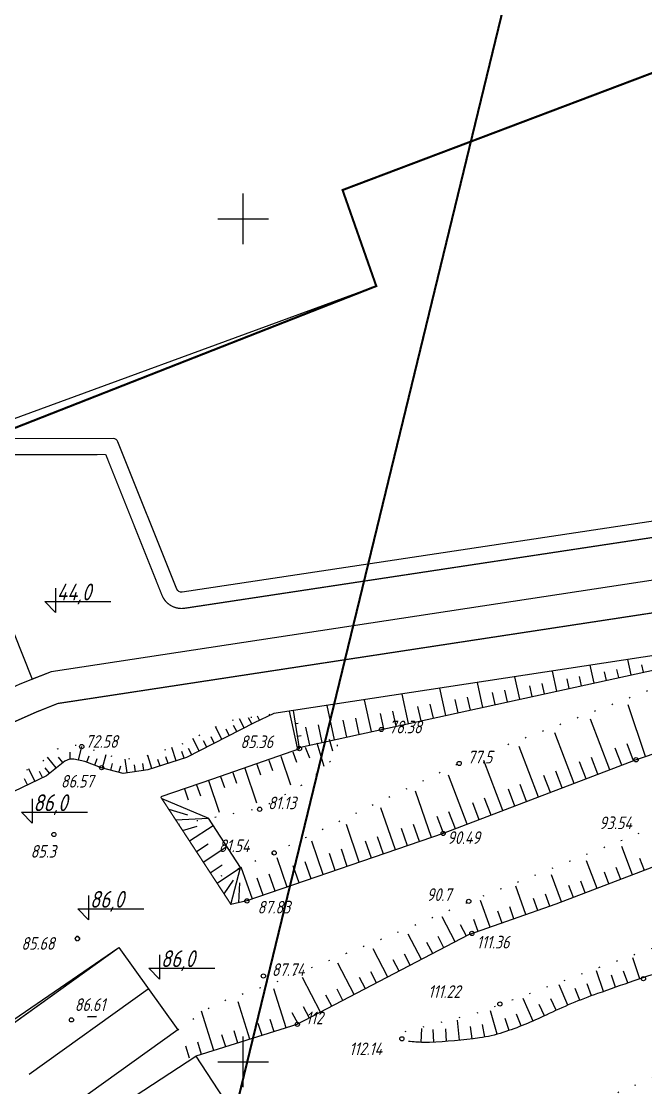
# Model space of a CAD drawing. Header units: millimetres. Extents: x 0 to 841, y 0 to 594.
# Drawn here: x 331.5 to 385.2, y 187.3 to 279.1 of the extents above; entities that cross this region are included whole.
import ezdxf

# ---------------------------------------------------------------- set-up
doc = ezdxf.new("R2010")
doc.units = ezdxf.units.MM
for name, pattern in [('ADOT1', [1.6, 0.1, -1.5]), ('AHIDDEN5', [9, 8, -1]), ('штрихпунктирнаяX2', [50.8, 25.4, -12.7, 0, -12.7])]:
    doc.linetypes.add(name, pattern=pattern)
for name, color, linetype in [('00_Поновлення_2014', 7, 'Continuous'), ('00_Розрізи', 7, 'Continuous'), ('01_Відвал_62.5', 7, 'Continuous'), ('01_Горизонт_72', 7, 'Continuous'), ('01_Горизонт_86', 7, 'Continuous'), ('01_укоси', 7, 'Continuous'), ('02_Горизонт_100', 7, 'Continuous'), ('02_Горизонт_112', 7, 'Continuous'), ('0_Проектний_карьер', 7, 'Continuous'), ('0_Проектні відмітки', 7, 'Continuous'), ('кресты', 7, 'Continuous')]:
    doc.layers.add(name, color=color, linetype=linetype)
doc.styles.add('Такие дела', font='GOST_A.TTF', dxfattribs={"oblique": 15})

msp = doc.modelspace()

# ---------------------------------------------------------------- linework, layer by layer
at = {"layer": '00_Поновлення_2014', "color": 7, "linetype": 'Continuous'}
for p, q in [((350.669, 218.306), (350.276, 219.071)), ((351.315, 218.637), (351.042, 219.17)), ((351.315, 218.637), (351.178, 218.904)), ((351.971, 218.948), (351.808, 219.306)), ((348.732, 217.311), (348.185, 218.376)), ((348.732, 217.311), (348.185, 218.376)), ((349.378, 217.642), (349.104, 218.175)), ((349.378, 217.642), (349.104, 218.175)), ((350.024, 217.974), (349.75, 218.507)), ((350.024, 217.974), (349.75, 218.507)), ((346.795, 216.315), (346.247, 217.381)), ((347.441, 216.647), (347.167, 217.18)), ((348.086, 216.979), (347.813, 217.512)), ((335.694, 215.605), (335.673, 216.203)), ((336.409, 215.519), (336.679, 216.686)), ((337.11, 215.334), (337.314, 215.897)), ((338.477, 214.846), (338.794, 216.001)), ((342.727, 214.79), (342.359, 215.93)), ((344.109, 215.236), (343.925, 215.806)), ((344.8, 215.459), (344.432, 216.599)), ((345.491, 215.682), (345.307, 216.252)), ((346.149, 215.984), (345.875, 216.516)), ((334.48, 214.85), (333.731, 215.785)), ((335.047, 215.305), (334.672, 215.772)), ((337.793, 215.087), (337.997, 215.65)), ((339.177, 214.654), (339.336, 215.231)), ((339.877, 214.462), (340.036, 215.039)), ((340.586, 214.413), (340.411, 215.598)), ((341.304, 214.519), (341.217, 215.112)), ((342.023, 214.625), (341.935, 215.218)), ((343.418, 215.013), (343.234, 215.583)), ((332.65, 213.695), (332.129, 214.773)), ((333.304, 214.011), (333.043, 214.55)), ((333.914, 214.396), (333.539, 214.863)), ((331.997, 213.379), (331.736, 213.918))]:
    msp.add_line(p, q, dxfattribs=at)
at = {"layer": '00_Розрізи', "color": 252, "linetype": 'Continuous', "lineweight": 40, "true_color": 0x949494, "const_width": 0.181, "flags": 128}
msp.add_lwpolyline([(360.253, 457.582), (361.012, 450.903), (380.145, 309.789), (340.308, 145.826), (346.251, 100.93), (346.254, 93.67)], dxfattribs=at)
at = {"layer": '01_Відвал_62.5', "color": 7, "linetype": 'Continuous', "lineweight": -3}
for p, q in [((343.57, 212.208), (347.586, 210.51)), ((344.166, 211.296), (345.794, 210.814)), ((344.762, 210.385), (347.586, 210.51)), ((345.358, 209.473), (346.605, 209.827)), ((345.954, 208.562), (347.989, 209.893)), ((346.55, 207.65), (347.567, 208.316)), ((347.145, 206.739), (349.181, 208.07)), ((347.741, 205.827), (348.759, 206.493)), ((348.337, 204.916), (350.358, 206.27)), ((349.529, 203.093), (350.358, 206.27)), ((348.933, 204.004), (349.737, 205.194))]:
    msp.add_line(p, q, dxfattribs=at)
at = {"layer": '01_Відвал_62.5', "color": 7, "linetype": 'Continuous', "lineweight": -3, "flags": 128}
msp.add_lwpolyline([(220.801, 394.923), (206.422, 394.371, 0.376985), (206.005, 393.975), (184.155, 152.937, 0.401552), (184.531, 152.466), (191.235, 151.564), (265.643, 146.664, 0.186944), (266.894, 147.056), (287.45, 163.459), (339.867, 199.372)], format="xyb", dxfattribs=at)
for points in [[(329.173, 230.576), (332.404, 222.485)], [(355.252, 216.58), (404.92, 227.431)]]:
    msp.add_lwpolyline(points, dxfattribs=at)
at = {"layer": '01_Відвал_62.5', "color": 84, "linetype": 'Continuous', "lineweight": -3, "const_width": 0.109, "flags": 128}
msp.add_lwpolyline([(349.529, 203.093), (343.477, 212.35)], dxfattribs=at)
at = {"layer": '01_Відвал_62.5', "color": 84, "linetype": 'Continuous', "lineweight": -3, "flags": 128}
msp.add_lwpolyline([(350.358, 206.27), (347.586, 210.51)], dxfattribs=at)
at = {"layer": '01_Горизонт_72', "color": 7, "linetype": 'Continuous'}
for p, q in [((385.229, 215.831), (383.724, 220.289)), ((355.086, 218.668), (355.303, 218.702)), ((355.086, 218.668), (355.303, 218.702)), ((382.149, 214.69), (380.485, 219.042)), ((355.253, 217.59), (355.576, 217.641)), ((355.253, 217.59), (355.576, 217.641)), ((379.08, 213.517), (377.419, 217.862)), ((356.931, 217.017), (357.536, 215)), ((357.98, 217.331), (358.281, 216.327)), ((357.98, 217.331), (358.281, 216.327)), ((384.195, 215.472), (383.639, 216.927)), ((353.823, 215.872), (354.661, 213.405)), ((354.86, 216.224), (355.161, 215.339)), ((355.909, 216.629), (356.299, 215.726)), ((355.909, 216.629), (356.299, 215.726)), ((376.011, 212.344), (374.353, 216.682)), ((383.172, 215.081), (382.616, 216.536)), ((351.749, 215.167), (352.061, 214.25)), ((352.786, 215.52), (353.094, 214.613)), ((372.943, 211.171), (371.287, 215.502)), ((380.103, 213.908), (379.547, 215.363)), ((381.126, 214.299), (380.57, 215.754)), ((348.639, 214.11), (348.961, 213.161)), ((349.676, 214.463), (349.995, 213.524)), ((350.713, 214.815), (351.727, 211.829)), ((369.874, 209.999), (368.258, 214.227)), ((377.034, 212.735), (376.478, 214.19)), ((378.057, 213.126), (377.501, 214.581)), ((345.53, 213.051), (345.856, 212.093)), ((346.566, 213.404), (346.893, 212.447)), ((347.602, 213.758), (348.525, 211.052)), ((374.988, 211.953), (374.433, 213.408)), ((366.793, 208.86), (365.419, 212.856)), ((371.92, 210.78), (371.364, 212.235)), ((373.966, 211.562), (373.41, 213.017)), ((363.686, 207.792), (362.441, 211.415)), ((370.897, 210.389), (370.341, 211.844)), ((367.828, 209.217), (367.272, 210.673)), ((368.851, 209.608), (368.295, 211.062)), ((360.579, 206.724), (359.462, 209.975)), ((364.721, 208.148), (364.215, 209.622)), ((365.757, 208.504), (365.251, 209.978)), ((357.472, 205.657), (356.483, 208.534)), ((361.615, 207.08), (361.108, 208.554)), ((362.65, 207.436), (362.144, 208.91)), ((359.543, 206.368), (359.037, 207.843)), ((354.365, 204.589), (353.505, 207.093)), ((356.436, 205.301), (355.93, 206.775)), ((358.508, 206.013), (358.001, 207.487)), ((353.329, 204.233), (352.823, 205.707)), ((355.401, 204.945), (354.894, 206.419)), ((350.201, 203.242), (350.29, 204.967)), ((352.294, 203.877), (351.787, 205.351))]:
    msp.add_line(p, q, dxfattribs=at)
at = {"layer": '01_Горизонт_72', "color": 7, "linetype": 'ADOT1', "flags": 128}
for points in [[(429.941, 234.133), (421.995, 230.985), (404.959, 227.254), (389.579, 223.087), (369.178, 215.235), (353.246, 207.528), (348.096, 205.285)], [(345.006, 210.012), (346.25, 210.246), (352.213, 211.426), (356.211, 213.719), (358.496, 215.799), (358.869, 217.584)]]:
    msp.add_lwpolyline(points, dxfattribs=at)
at = {"layer": '01_Горизонт_72', "color": 7, "linetype": 'Continuous', "flags": 128}
for points in [[(430.681, 231.519), (425.777, 227.57), (412.8, 224.441), (400.398, 220.953), (384.41, 215.554), (367.799, 209.205), (350.898, 203.397), (349.529, 203.093)], [(355.421, 216.513), (354.913, 219.78)], [(355.42, 216.5), (347.933, 213.871), (343.477, 212.35)]]:
    msp.add_lwpolyline(points, dxfattribs=at)
at = {"layer": '01_Горизонт_72', "color": 7, "linetype": 'Continuous'}
msp.add_lwpolyline([(355.421, 216.513), (354.913, 219.78)], dxfattribs=at)
for centre in [(362.476, 218.158), (336.679, 216.686), (355.421, 216.513), (355.421, 216.513), (369.178, 215.235), (384.41, 215.554), (351.997, 211.289), (367.799, 209.205), (334.279, 209.115), (353.246, 207.528), (350.898, 203.397), (336.305, 200.149)]:
    msp.add_circle(centre, 0.181, dxfattribs=at)
at = {"layer": '01_Горизонт_86', "color": 7, "linetype": 'Continuous', "lineweight": -3}
for p, q in [((383.977, 222.856), (383.688, 224.182)), ((377.594, 221.461), (377.216, 223.192)), ((380.786, 222.158), (380.452, 223.687)), ((382.914, 222.623), (382.761, 223.32)), ((385.041, 223.088), (384.904, 223.717)), ((374.402, 220.764), (373.98, 222.697)), ((378.658, 221.693), (378.476, 222.525)), ((379.722, 221.926), (379.548, 222.724)), ((381.85, 222.391), (381.69, 223.121)), ((368.019, 219.369), (367.508, 221.707)), ((371.211, 220.066), (370.744, 222.202)), ((372.275, 220.299), (372.049, 221.333)), ((373.338, 220.531), (373.12, 221.532)), ((375.466, 220.996), (375.262, 221.929)), ((376.53, 221.229), (376.334, 222.128)), ((361.635, 217.975), (361.036, 220.717)), ((364.827, 218.672), (364.272, 221.212)), ((369.083, 219.602), (368.835, 220.737)), ((370.147, 219.834), (369.906, 220.935)), ((355.252, 216.58), (354.564, 219.727)), ((358.444, 217.277), (357.8, 220.222)), ((362.699, 218.207), (362.407, 219.545)), ((363.763, 218.439), (363.478, 219.743)), ((365.891, 218.904), (365.621, 220.141)), ((366.955, 219.137), (366.692, 220.339)), ((357.38, 217.045), (357.051, 218.551)), ((359.508, 217.51), (359.193, 218.948)), ((360.572, 217.742), (360.265, 219.147)), ((356.316, 216.812), (355.979, 218.352))]:
    msp.add_line(p, q, dxfattribs=at)
at = {"layer": '01_Горизонт_86', "color": 7, "linetype": 'Continuous'}
for p, q in [((385.229, 215.831), (383.724, 220.289)), ((382.149, 214.69), (380.485, 219.042)), ((379.08, 213.517), (377.419, 217.862)), ((384.195, 215.472), (383.639, 216.927)), ((376.011, 212.344), (374.353, 216.682)), ((383.172, 215.081), (382.616, 216.536)), ((372.943, 211.171), (371.287, 215.502)), ((380.103, 213.908), (379.547, 215.363)), ((381.126, 214.299), (380.57, 215.754)), ((369.874, 209.999), (368.258, 214.227)), ((377.034, 212.735), (376.478, 214.19)), ((378.057, 213.126), (377.501, 214.581)), ((374.988, 211.953), (374.433, 213.408)), ((366.793, 208.86), (365.419, 212.856)), ((371.92, 210.78), (371.364, 212.235)), ((373.966, 211.562), (373.41, 213.017)), ((370.897, 210.389), (370.341, 211.844)), ((367.828, 209.217), (367.272, 210.673)), ((368.851, 209.608), (368.295, 211.062)), ((360.579, 206.724), (359.462, 209.975)), ((364.721, 208.148), (364.215, 209.622)), ((365.757, 208.504), (365.251, 209.978)), ((357.472, 205.657), (356.483, 208.534)), ((361.615, 207.08), (361.108, 208.554)), ((362.65, 207.436), (362.144, 208.91)), ((359.543, 206.368), (359.037, 207.843)), ((384.109, 205.635), (383.179, 208.082)), ((354.365, 204.589), (353.505, 207.093)), ((356.436, 205.301), (355.93, 206.775)), ((358.508, 206.013), (358.001, 207.487)), ((381.054, 204.474), (380.146, 206.862)), ((385.128, 206.022), (384.741, 207.04)), ((351.371, 203.56), (350.411, 206.293)), ((353.329, 204.233), (352.823, 205.707)), ((355.401, 204.945), (354.894, 206.419)), ((382.073, 204.861), (381.686, 205.879)), ((383.091, 205.248), (382.704, 206.266)), ((352.294, 203.877), (351.787, 205.351)), ((377.999, 203.313), (377.113, 205.643)), ((380.036, 204.087), (379.649, 205.105)), ((374.921, 202.213), (374.06, 204.653)), ((376.976, 202.938), (376.614, 203.965)), ((379.017, 203.7), (378.63, 204.718)), ((371.839, 201.126), (371.02, 203.446)), ((375.949, 202.576), (375.586, 203.603)), ((368.831, 199.868), (367.699, 202.035)), ((372.866, 201.488), (372.504, 202.515)), ((373.894, 201.851), (373.531, 202.878)), ((369.797, 200.372), (369.293, 201.337)), ((370.812, 200.763), (370.449, 201.79)), ((365.934, 198.355), (364.798, 200.53)), ((367.865, 199.363), (367.361, 200.329)), ((363.036, 196.842), (361.763, 199.281)), ((366.899, 198.859), (366.395, 199.824)), ((364.968, 197.85), (364.464, 198.816)), ((360.139, 195.329), (358.724, 198.038)), ((364.002, 197.346), (363.498, 198.311)), ((357.242, 193.816), (355.686, 196.796)), ((361.105, 195.833), (360.601, 196.799)), ((362.071, 196.338), (361.566, 197.303)), ((354.279, 192.462), (353.225, 195.823)), ((359.173, 194.825), (358.669, 195.79)), ((351.16, 191.484), (350.148, 194.713)), ((358.207, 194.321), (357.703, 195.286)), ((348.041, 190.507), (346.978, 193.899)), ((355.31, 192.808), (354.806, 193.773)), ((356.276, 193.312), (355.772, 194.277)), ((352.2, 191.81), (351.874, 192.849)), ((353.239, 192.136), (352.913, 193.175)), ((350.12, 191.158), (349.795, 192.198)), ((347.002, 190.181), (346.676, 191.22)), ((349.081, 190.833), (348.755, 191.872)), ((345.962, 189.855), (345.636, 190.894))]:
    msp.add_line(p, q, dxfattribs=at)
at = {"layer": '01_Горизонт_86', "color": 7, "linetype": 'ADOT1', "flags": 128}
msp.add_lwpolyline([(429.941, 234.133), (421.995, 230.985), (404.959, 227.254), (389.579, 223.087), (369.178, 215.235), (353.246, 207.528), (348.096, 205.285)], dxfattribs=at)
at = {"layer": '01_Горизонт_86', "color": 7, "linetype": 'Continuous', "flags": 128}
msp.add_lwpolyline([(430.681, 231.519), (425.777, 227.57), (412.8, 224.441), (400.398, 220.953), (384.41, 215.554), (367.799, 209.205), (350.898, 203.397), (349.529, 203.093)], dxfattribs=at)
at = {"layer": '01_Горизонт_86', "color": 7, "linetype": 'AHIDDEN5', "lineweight": 30, "flags": 128}
msp.add_lwpolyline([(337.956, 193.448), (337.169, 193.403)], dxfattribs=at)
at = {"layer": '01_Горизонт_86', "color": 7, "linetype": 'Continuous'}
for centre in [(338.391, 214.869), (369.178, 215.235), (384.41, 215.554), (367.799, 209.205), (353.246, 207.528), (350.898, 203.397), (370.002, 203.358), (370.271, 200.599), (352.321, 196.932), (335.793, 193.154), (355.243, 192.772)]:
    msp.add_circle(centre, 0.181, dxfattribs=at)
msp.add_arc((336.305, 200.149), 0.181, 283.84189, 255.69649, dxfattribs=at)
at = {"layer": '01_укоси', "color": 7, "linetype": 'ADOT1', "flags": 128}
msp.add_lwpolyline([(325.899, 212.703), (327.833, 213.056), (329.691, 213.594), (332.989, 215.189), (334.602, 216.484), (335.374, 216.792), (336.108, 216.818), (337.279, 216.547), (338.755, 216.012), (340.315, 215.584), (342.107, 215.849), (345.224, 216.855), (348.627, 218.603), (349.225, 218.911), (350.276, 219.071), (353.228, 219.523)], dxfattribs=at)
at = {"layer": '01_укоси', "color": 7, "linetype": 'Continuous', "flags": 128}
msp.add_lwpolyline([(353.228, 219.523), (351.514, 218.74), (349.175, 217.538), (345.685, 215.745), (342.381, 214.678), (340.241, 214.362), (338.391, 214.869), (336.939, 215.397), (335.993, 215.616), (335.625, 215.602), (335.212, 215.437), (333.633, 214.17), (330.122, 212.472), (326.941, 211.551), (326.654, 211.549)], dxfattribs=at)
at = {"layer": '02_Горизонт_100', "color": 7, "linetype": 'Continuous'}
for p, q in [((384.109, 205.635), (383.179, 208.082)), ((381.054, 204.474), (380.146, 206.862)), ((385.128, 206.022), (384.741, 207.04)), ((382.073, 204.861), (381.686, 205.879)), ((383.091, 205.248), (382.704, 206.266)), ((377.999, 203.313), (377.113, 205.643)), ((380.036, 204.087), (379.649, 205.105)), ((374.921, 202.213), (374.06, 204.653)), ((376.976, 202.938), (376.614, 203.965)), ((379.017, 203.7), (378.63, 204.718)), ((371.839, 201.126), (371.02, 203.446)), ((375.949, 202.576), (375.586, 203.603)), ((368.831, 199.868), (367.699, 202.035)), ((372.866, 201.488), (372.504, 202.515)), ((373.894, 201.851), (373.531, 202.878)), ((369.797, 200.372), (369.293, 201.337)), ((370.812, 200.763), (370.449, 201.79)), ((365.934, 198.355), (364.798, 200.53)), ((367.865, 199.363), (367.361, 200.329)), ((363.036, 196.842), (361.763, 199.281)), ((366.899, 198.859), (366.395, 199.824)), ((364.968, 197.85), (364.464, 198.816)), ((384.727, 196.688), (384.116, 198.5)), ((360.139, 195.329), (358.724, 198.038)), ((364.002, 197.346), (363.498, 198.311)), ((357.242, 193.816), (355.686, 196.796)), ((361.105, 195.833), (360.601, 196.799)), ((362.071, 196.338), (361.566, 197.303)), ((381.615, 195.599), (380.991, 197.366)), ((382.651, 195.964), (382.29, 196.991)), ((383.688, 196.328), (383.328, 197.356)), ((354.279, 192.462), (353.225, 195.823)), ((359.173, 194.825), (358.669, 195.79)), ((378.537, 194.419), (377.792, 196.165)), ((379.553, 194.837), (379.151, 195.849)), ((380.58, 195.229), (380.204, 196.252)), ((351.16, 191.484), (350.148, 194.713)), ((358.207, 194.321), (357.703, 195.286)), ((375.537, 193.05), (374.699, 194.982)), ((377.531, 193.975), (377.079, 194.966)), ((348.041, 190.507), (346.978, 193.899)), ((355.31, 192.808), (354.806, 193.773)), ((356.276, 193.312), (355.772, 194.277)), ((372.445, 191.912), (371.883, 193.929)), ((376.537, 193.506), (376.067, 194.489)), ((352.2, 191.81), (351.874, 192.849)), ((353.239, 192.136), (352.913, 193.175)), ((369.194, 191.393), (369.02, 193.121)), ((373.491, 192.249), (373.131, 193.277)), ((374.521, 192.631), (374.124, 193.645)), ((350.12, 191.158), (349.795, 192.198)), ((365.904, 191.215), (365.974, 192.404)), ((367.002, 191.223), (366.942, 192.31)), ((368.099, 191.296), (368.015, 192.381)), ((370.286, 191.515), (370.153, 192.596)), ((371.374, 191.668), (371.184, 192.74)), ((347.002, 190.181), (346.676, 191.22)), ((349.081, 190.833), (348.755, 191.872)), ((345.962, 189.855), (345.636, 190.894))]:
    msp.add_line(p, q, dxfattribs=at)
at = {"layer": '02_Горизонт_100', "color": 7, "linetype": 'ADOT1', "flags": 128}
for points in [[(364.521, 192.16), (370.841, 193.786), (381.566, 197.804), (391.621, 201.439), (404.261, 206.413), (412.592, 208.9), (421.497, 211.388), (428.87, 213.875), (438.762, 217.44), (444.603, 219.64), (450.827, 222.223), (452.455, 222.797)], [(344.946, 192.294), (348.12, 194.521), (353.774, 196.561), (364.177, 200.815), (370.38, 203.483), (386.038, 209.779), (404.571, 216.213), (413.647, 218.723), (420.111, 220.115), (425.118, 220.82)], [(344.946, 192.294), (348.12, 194.521), (353.774, 196.561), (364.177, 200.815), (370.38, 203.483), (386.038, 209.779), (404.571, 216.213), (413.647, 218.723), (420.111, 220.115), (425.118, 220.82)]]:
    msp.add_lwpolyline(points, dxfattribs=at)
at = {"layer": '02_Горизонт_100', "color": 7, "linetype": 'Continuous', "flags": 128}
msp.add_lwpolyline([(424.96, 220.812), (409.391, 214.963), (386.373, 206.496), (377.504, 203.124), (369.992, 200.474), (355.204, 192.752), (346.494, 190.022)], dxfattribs=at)
msp.add_lwpolyline([(424.96, 220.812), (409.391, 214.963), (386.373, 206.496), (377.504, 203.124), (369.992, 200.474), (355.204, 192.752), (346.494, 190.022)], dxfattribs=at)
msp.add_lwpolyline([(388.768, 197.932, 0.011596), (384.918, 196.752, 0.003917), (384.214, 196.512, 0.000878), (381.087, 195.413, 0.027689), (376.661, 193.566, -0.033173), (372.948, 192.065, -0.045672), (370.92, 191.597, -0.022024), (366.628, 191.204, -0.024964), (366.091, 191.205, -0.010411), (364.809, 191.299)], format="xyb", dxfattribs=at)
at = {"layer": '02_Горизонт_100', "color": 7, "linetype": 'Continuous'}
for centre in [(370.002, 203.358), (370.271, 200.599), (352.321, 196.932), (385.044, 196.706), (372.68, 194.523), (335.793, 193.154), (355.243, 192.772), (364.244, 191.525)]:
    msp.add_circle(centre, 0.181, dxfattribs=at)
at = {"layer": '02_Горизонт_112', "color": 7, "linetype": 'Continuous'}
for p, q in [((384.727, 196.688), (384.116, 198.5)), ((381.615, 195.599), (380.991, 197.366)), ((382.651, 195.964), (382.29, 196.991)), ((383.688, 196.328), (383.328, 197.356)), ((378.537, 194.419), (377.792, 196.165)), ((379.553, 194.837), (379.151, 195.849)), ((380.58, 195.229), (380.204, 196.252)), ((375.537, 193.05), (374.699, 194.982)), ((377.531, 193.975), (377.079, 194.966)), ((372.445, 191.912), (371.883, 193.929)), ((376.537, 193.506), (376.067, 194.489)), ((369.194, 191.393), (369.02, 193.121)), ((373.491, 192.249), (373.131, 193.277)), ((374.521, 192.631), (374.124, 193.645)), ((367.002, 191.223), (366.942, 192.31)), ((368.099, 191.296), (368.015, 192.381)), ((370.286, 191.515), (370.153, 192.596)), ((371.374, 191.668), (371.184, 192.74))]:
    msp.add_line(p, q, dxfattribs=at)
at = {"layer": '02_Горизонт_112', "color": 7, "linetype": 'ADOT1', "flags": 128}
for points in [[(364.521, 192.16), (370.841, 193.786), (381.566, 197.804), (391.621, 201.439), (404.261, 206.413), (412.592, 208.9), (421.497, 211.388), (428.87, 213.875), (438.762, 217.44), (444.603, 219.64), (450.827, 222.223), (452.455, 222.797)], [(357.64, 176.647), (375.329, 183.776), (393.073, 191.191), (402.857, 195.328), (416.135, 200.879), (425.137, 204.847), (430.113, 205.909)]]:
    msp.add_lwpolyline(points, dxfattribs=at)
at = {"layer": '02_Горизонт_112', "color": 7, "linetype": 'Continuous', "flags": 128}
msp.add_lwpolyline([(388.768, 197.932, 0.011596), (384.918, 196.752, 0.003917), (384.214, 196.512, 0.000878), (381.087, 195.413, 0.027689), (376.661, 193.566, -0.033173), (372.948, 192.065, -0.045672), (370.92, 191.597, -0.022024), (366.628, 191.204, -0.024964), (366.091, 191.205, -0.010411), (364.809, 191.299)], format="xyb", dxfattribs=at)
at = {"layer": '02_Горизонт_112', "color": 7, "linetype": 'Continuous'}
for centre in [(385.044, 196.706), (372.68, 194.523), (364.244, 191.525)]:
    msp.add_circle(centre, 0.181, dxfattribs=at)
at = {"layer": '0_Проектний_карьер', "color": 1, "linetype": 'Continuous', "lineweight": 25, "flags": 128}
msp.add_lwpolyline([(362.039, 256.342), (324.724, 242.683), (299.128, 243.143), (282.134, 243.694, -0.417131), (281.713, 244.147), (287.692, 385.362), (288.017, 393.037, -0.336891), (288.353, 393.442), (288.369, 393.446), (293.449, 394.628), (321.229, 402.545), (347.405, 415.399), (351.906, 417.436)], format="xyb", dxfattribs=at)
at = {"layer": '0_Проектний_карьер', "color": 7, "linetype": 'Continuous', "lineweight": -3, "flags": 128}
for points, format in [([(339.869, 199.371, 0.109, 0.109, 0), (288.256, 162.337, 0.109, 0.109, 0), (267.754, 145.978, 0.109, 0.109, -0.186944), (265.552, 145.287, 0.109, 0.109, 0), (191.097, 150.19, 0.109, 0.109, 0), (184.347, 151.099, 0.109, 0.109, -0.401552), (182.782, 153.062, 0.109, 0.109, 0), (204.631, 394.1, 0.109, 0.109, -0.376985), (206.369, 395.749, 0.109, 0.109, 0), (239.235, 397.011, 0.109, 0.109, 0), (254.399, 398.508, 0.109, 0.109, 0), (278.461, 405.601, 0.109, 0.109, 0), (289.985, 408.283, 0.109, 0.109, 0)], "xyseb"), ([(592.557, 344.885), (497.852, 288.585, 0.158117), (485.537, 274.568), (480.998, 264.042), (478.711, 258.739, -0.165127), (477.928, 257.873), (463.16, 249.631), (456.056, 247.149), (452.156, 246.363), (449.251, 247.017), (441.804, 247.89), (437.197, 248.865), (429.315, 246.824), (424.535, 244.194), (418.833, 242.143), (403.208, 238.72), (345.331, 229.977, -0.348341), (344.862, 230.246), (339.791, 242.943, 0.307323), (339.386, 243.217), (310.361, 243.165, 0.136187)], "xyb"), ([(484.844, 260.31), (483.125, 256.325, -0.165127), (480.779, 253.727), (465.223, 245.046), (457.383, 242.306), (452.098, 241.241), (448.407, 242.073), (440.992, 242.942), (437.313, 243.72), (431.179, 242.132), (426.604, 239.615), (420.222, 237.319), (403.977, 233.761), (334.035, 223.137), (331.347, 222.063), (329.082, 221.041), (326.818, 220.018), (322.288, 217.974), (277.708, 185.757)], "xyb"), ([(484.844, 260.31), (483.125, 256.325, -0.165127), (480.779, 253.727), (465.223, 245.046), (457.383, 242.306), (452.098, 241.241), (448.407, 242.073), (440.992, 242.942), (437.313, 243.72), (431.179, 242.132), (426.604, 239.615), (420.222, 237.319), (403.977, 233.761), (334.035, 223.137), (332.404, 222.485)], "xyb"), ([(487.344, 259.232, 0.109, 0.109, 0), (485.606, 255.204, 0.109, 0.109, -0.165127), (482.071, 251.289, 0.109, 0.109, 0), (466.358, 242.52, 0.109, 0.109, 0), (458.114, 239.639, 0.109, 0.109, 0), (452.066, 238.421, 0.109, 0.109, 0), (447.942, 239.35, 0.109, 0.109, 0), (440.545, 240.217, 0.109, 0.109, 0), (437.376, 240.887, 0.109, 0.109, 0), (432.206, 239.548, 0.109, 0.109, 0), (427.742, 237.092, 0.109, 0.109, 0), (420.988, 234.662, 0.109, 0.109, 0), (404.401, 231.029, 0.109, 0.109, 0), (334.613, 220.397, 0.109, 0.109, 0), (332.753, 219.654, 0.109, 0.109, 0), (323.847, 215.698, 0.109, 0.109, 0), (271.293, 179.689, 0.109, 0.109, -0.160328), (257.243, 174.79, 0.109, 0.109, 0), (228.5, 177.311, 0.109, 0.109, 0)], "xyseb")]:
    msp.add_lwpolyline(points, format=format, dxfattribs=at)
at = {"layer": '0_Проектний_карьер', "color": 1, "linetype": 'Continuous', "lineweight": 50, "const_width": 0.181, "flags": 128}
msp.add_lwpolyline([(487.386, 379.388), (454.688, 302.159), (452.785, 301.285), (437.151, 294.106), (359.136, 264.612), (362.039, 256.342), (357.952, 254.738), (325.03, 241.812), (299.064, 241.765), (282.089, 242.315, -0.417131), (280.335, 244.206), (286.313, 385.421)], format="xyb", dxfattribs=at)
at = {"layer": '0_Проектний_карьер', "color": 7, "linetype": 'Continuous', "lineweight": -3, "const_width": 0.109, "flags": 128}
for points in [[(593.262, 343.699), (498.557, 287.4, 0.158117), (486.804, 274.022), (482.264, 263.496), (479.792, 257.763, -0.165127), (479.01, 256.897), (463.728, 248.369), (456.421, 245.815), (452.14, 244.953), (449.018, 245.656), (441.58, 246.528), (437.229, 247.448), (429.828, 245.532), (425.105, 242.933), (419.215, 240.814), (403.42, 237.354), (345.544, 228.598, -0.348403), (343.587, 229.719), (338.747, 241.837)], [(338.747, 241.837), (310.625, 241.786), (308.694, 240.62), (313.461, 233.328), (270.708, 203.774), (247.41, 205.219, -0.42257), (245.715, 207.195)]]:
    msp.add_lwpolyline(points, format="xyb", dxfattribs=at)
at = {"layer": '0_Проектний_карьер', "color": 7, "linetype": 'Continuous', "lineweight": -3, "flags": 128}
msp.add_lwpolyline([(484.615, 248.552), (467.853, 239.197), (459.076, 236.13), (452.024, 234.709), (447.33, 235.766), (439.957, 236.631), (437.46, 237.159), (433.556, 236.148), (429.241, 233.774), (421.995, 231.167), (404.959, 227.435), (353.228, 219.523)], dxfattribs=at)
msp.add_lwpolyline([(484.615, 248.552), (467.853, 239.197), (459.076, 236.13), (452.024, 234.709), (447.33, 235.766), (439.957, 236.631), (437.46, 237.159), (433.556, 236.148), (429.241, 233.774), (421.995, 231.167), (404.959, 227.435), (353.228, 219.523)], dxfattribs=at)
for points in [[(339.867, 199.372), (344.946, 192.294), (293.333, 155.26), (288.254, 162.338)], [(346.501, 190.026), (351.269, 182.734), (298.101, 147.969), (293.333, 155.26)]]:
    msp.add_lwpolyline(points, close=True, dxfattribs=at)
at = {"layer": '0_Проектний_карьер', "color": 7, "linetype": 'штрихпунктирнаяX2', "lineweight": -3, "flags": 128}
msp.add_lwpolyline([(290.794, 158.799), (342.407, 195.833)], dxfattribs=at)
at = {"layer": '0_Проектні відмітки', "color": 7, "linetype": 'Continuous'}
for points in [[(334.43, 230.33), (334.43, 228.241), (333.513, 229.172), (339.194, 229.172)], [(332.404, 212.188), (332.404, 210.098), (331.487, 211.029), (337.168, 211.029)], [(337.271, 203.867), (337.271, 201.778), (336.354, 202.709), (342.035, 202.709)], [(343.382, 198.755), (343.382, 196.666), (342.465, 197.596), (348.145, 197.596)]]:
    msp.add_lwpolyline(points, dxfattribs=at)
at = {"layer": 'кресты', "color": 3, "linetype": 'Continuous'}
for p, q in [((350.571, 259.96), (350.571, 264.316)), ((350.571, 259.96), (350.571, 264.316)), ((348.393, 262.138), (352.749, 262.138)), ((348.393, 262.138), (352.749, 262.138)), ((350.571, 187.36), (350.571, 191.716)), ((350.571, 187.36), (350.571, 191.716)), ((348.393, 189.538), (352.749, 189.538)), ((348.393, 189.538), (352.749, 189.538))]:
    msp.add_line(p, q, dxfattribs=at)

# ---------------------------------------------------------------- texts
at = {"layer": '01_Горизонт_72', "color": 7, "linetype": 'Continuous', "style": 'Такие дела', "oblique": 15}
for s, p in [('78.38', (363.132, 217.826)), ('72.58', (337.004, 216.581)), ('85.36', (350.339, 216.553)), ('77.5', (369.904, 215.235)), ('81.13', (352.723, 211.289)), ('90.49', (368.155, 208.303)), ('81.54', (348.474, 207.597)), ('85.3', (332.276, 207.121)), ('87.83', (351.815, 202.311)), ('85.68', (331.477, 199.19))]:
    msp.add_text(s, height=1.089, dxfattribs=at).set_placement(p)
at = {"layer": '01_Горизонт_86', "color": 7, "linetype": 'Continuous', "style": 'Такие дела', "oblique": 15}
for s, p in [('77.5', (369.904, 215.235)), ('86.57', (334.881, 213.156)), ('93.54', (381.237, 209.575)), ('90.49', (368.155, 208.303)), ('81.54', (348.474, 207.597)), ('90.7', (366.38, 203.393)), ('87.83', (351.815, 202.311)), ('111.36', (370.681, 199.3)), ('87.74', (353.047, 196.932)), ('86.61', (336.074, 193.919)), ('112', (355.969, 192.772))]:
    msp.add_text(s, height=1.089, dxfattribs=at).set_placement(p)
at = {"layer": '02_Горизонт_100', "color": 7, "linetype": 'Continuous', "style": 'Такие дела', "oblique": 15}
for s, p in [('93.54', (381.237, 209.575)), ('90.7', (366.38, 203.393)), ('111.36', (370.681, 199.3)), ('87.74', (353.047, 196.932)), ('111.22', (366.505, 195.044)), ('86.61', (336.074, 193.919)), ('112', (355.969, 192.772)), ('112.14', (359.71, 190.116))]:
    msp.add_text(s, height=1.089, dxfattribs=at).set_placement(p)
at = {"layer": '02_Горизонт_112', "color": 7, "linetype": 'Continuous', "style": 'Такие дела', "oblique": 15}
msp.add_text('112.14', height=1.089, dxfattribs=at).set_placement((359.71, 190.116))
at = {"layer": '0_Проектні відмітки', "color": 7, "linetype": 'Continuous', "style": 'Такие дела', "oblique": 15}
for s, p in [('44,0', (334.536, 229.269)), ('86,0', (332.51, 211.126)), ('86,0', (337.378, 202.806)), ('86,0', (343.488, 197.693))]:
    msp.add_text(s, height=1.452, dxfattribs=at).set_placement(p)

doc.saveas('drawing.dxf')
